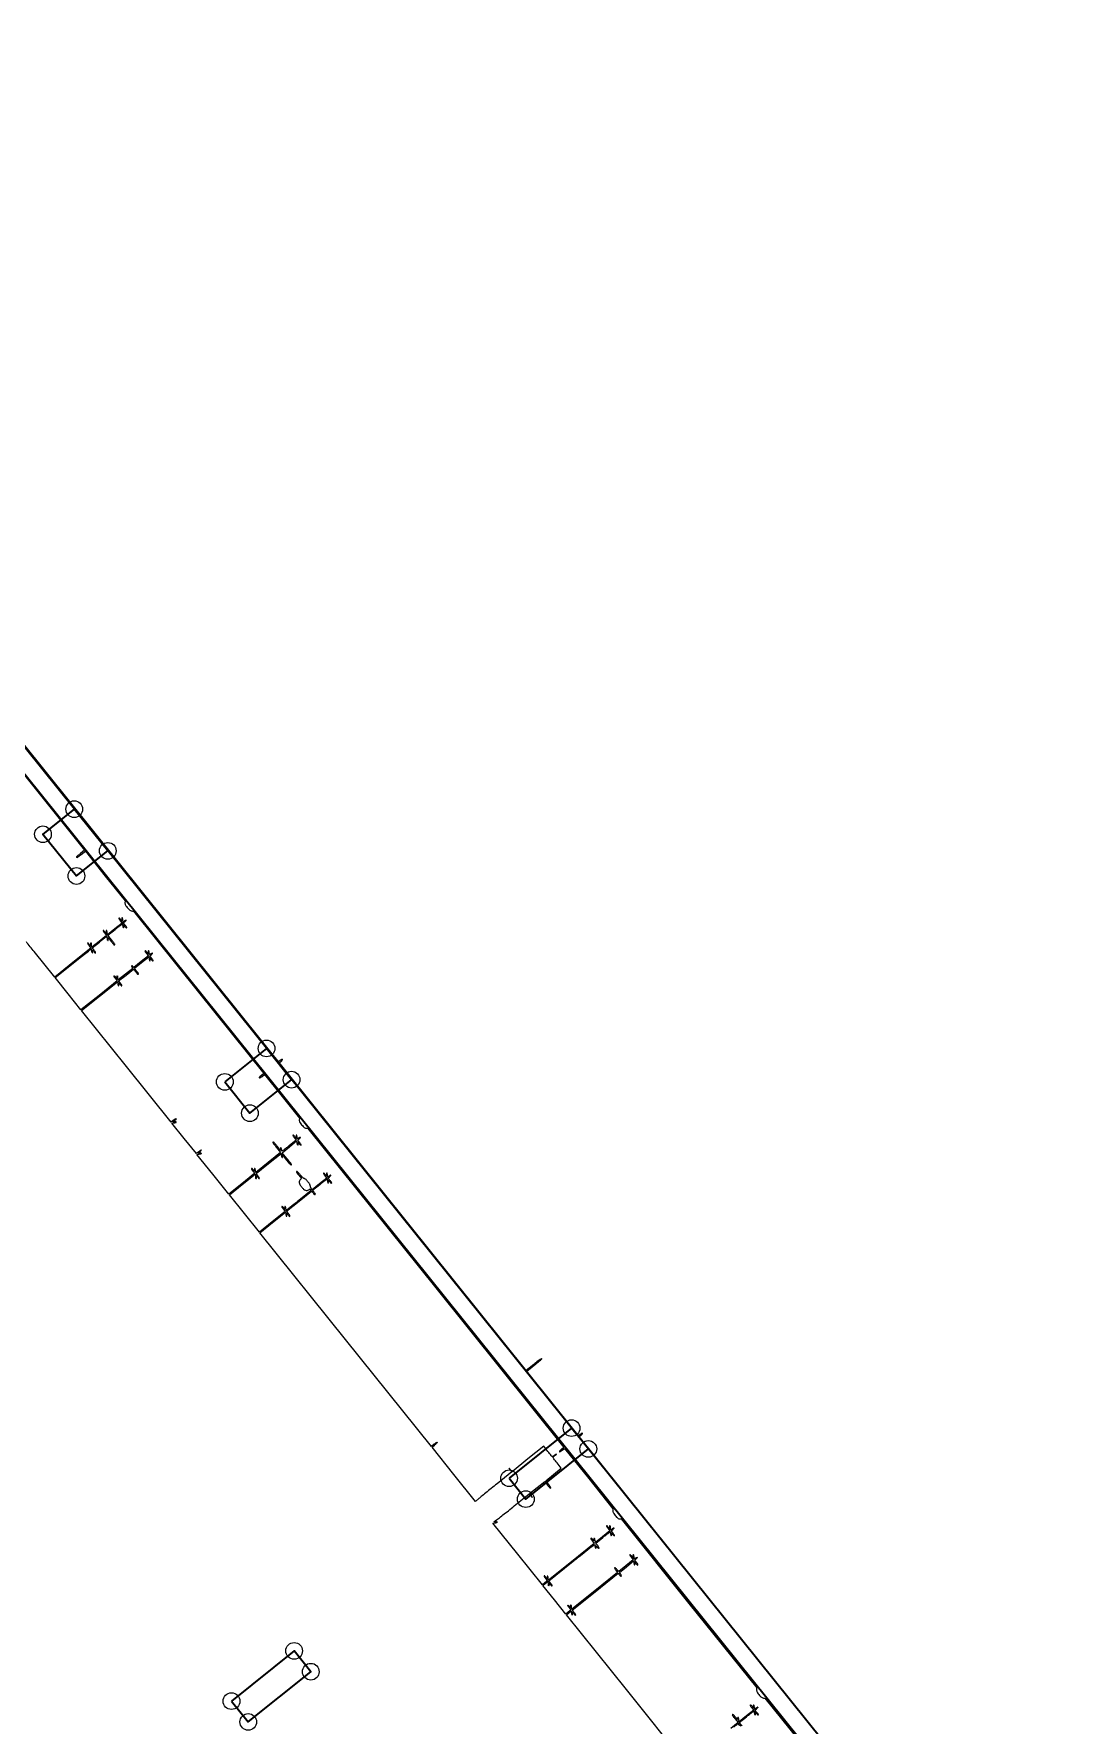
# Model space of a CAD drawing. Header units: metres. Extents: x 7511766 to 7511973, y 4692310 to 4692411.
# Drawn here: x 7511957.74 to 7511973.25, y 4692360.63 to 4692385.94 of the extents above; entities that cross this region are included whole.
import ezdxf

# ---------------------------------------------------------------- set-up
doc = ezdxf.new("R2010")
doc.units = ezdxf.units.M
doc.layers.get('0').update_dxf_attribs({"lineweight": 0})
for name, color, linetype, lineweight in [('A - objekti 1 gjendja faktike_Pen_No__1', 7, 'Continuous', 0), ('ll-cde-shtyllat', 7, 'Continuous', 0), ('shytllat', 5, 'Continuous', 0)]:
    doc.layers.add(name, color=color, linetype=linetype, lineweight=lineweight)
doc.layers.add('A - objekti 1 gjendja faktike_Pen_No__8', color=7, linetype='Continuous', lineweight=0, true_color=0xa80f02)

# ---------------------------------------------------------------- blocks, each defined once
blk = doc.blocks.new('A$C51214811')
for points in [[(443.31, 173.75, -0.000001), (443.33, 190.23, -0.415883)], [(500.58, 291.8, -0.000003), (500.6, 303.34, -0.41574)], [(491.26, 402.27, -0.002954), (491.27, 403.02, -0.000352), (491.28, 403.69, -0.408278), (491.3, 403.71, -0.123338), (491.33, 403.7, -0.004527), (491.43, 403.64, -0.008014), (491.55, 403.58, -0.005516), (491.68, 403.49, 0.025038)], [(492, 403.6), (491.72, 403.75), (492.22, 403.79, 0.017263)], [(492.4, 404.04, 0.006363), (492.02, 404.04), (491.26, 404.04), (491.26, 406.37, -0.001356), (491.26, 407.26, -0.002261), (491.27, 408.01, -0.000206), (491.28, 408.68, -0.409741), (491.29, 408.7, -0.118776), (491.31, 408.69, -0.002401), (491.42, 408.64, -0.005535), (491.55, 408.57, -0.003675), (491.69, 408.49, 0.011167), (491.84, 408.41, 0.013731), (491.98, 408.34, 0.012176), (492.1, 408.29, 0.090598), (492.17, 408.28, 0.192997), (492.25, 408.31, 0.340288), (492.26, 408.38, 0.109392), (492.17, 408.48, 0.035201), (492, 408.59), (491.72, 408.74), (492.22, 408.78, 0.017263), (492.43, 408.81, 0.029087), (492.59, 408.84, 0.030909), (492.72, 408.88, 0.218326), (492.76, 408.93, 0.394038), (492.73, 408.98, 0.06108), (492.62, 409.01, 0.029434), (492.4, 409.03, 0.006363), (492.02, 409.04), (491.26, 409.04), (491.26, 409.54, 0.015416), (491.25, 409.74, 0.025878), (491.23, 409.9, 0.024068), (491.21, 410.03, 0.339565), (491.17, 410.05, 0.332386), (491.14, 410.03, 0.026913), (491.11, 409.91, 0.027826), (491.09, 409.76, 0.017078), (491.09, 409.59), (491.09, 409.12), (490.64, 409.37, 0.005091), (490.3, 409.56, 0.060859), (490.16, 409.61, 0.280946), (490.1, 409.59, 0.183407), (490.07, 409.52, 0.174943), (490.09, 409.46, 0.032609), (490.17, 409.39, 0.031428), (490.27, 409.3, 0.024173), (490.39, 409.22), (490.71, 409.04), (490.14, 409.04, 0.008975), (489.84, 409.03, 0.045684), (489.68, 409.01, 0.104993), (489.6, 408.97, 0.2369), (489.56, 408.91, 0.273642), (489.6, 408.85, 0.084509), (489.71, 408.81, 0.035355), (489.92, 408.79, 0.005946), (490.33, 408.78), (491.09, 408.78), (491.09, 406.45), (491.09, 404.12), (490.63, 404.38, 0.004635), (490.29, 404.57, 0.061099), (490.16, 404.62, 0.294151), (490.1, 404.6, 0.172564), (490.07, 404.52, 0.146769), (490.09, 404.47, 0.046681), (490.14, 404.41, 0.041993), (490.21, 404.35, 0.036012), (490.3, 404.29, -0.127253), (490.37, 404.23, -0.51967), (490.35, 404.18, -0.043512), (490.17, 404.16, -0.002266), (489.6, 404.13, 0.004688), (489.09, 404.1, 0.033271), (488.84, 404.07, 0.081915), (488.71, 404.02, 0.217741), (488.65, 403.94, 0.319133), (488.69, 403.86, 0.100718), (488.82, 403.81, 0.028072), (489.11, 403.79, 0.002508), (489.85, 403.79), (491.09, 403.79), (491.09, 401.46)], [(491.09, 387.21), (467.19, 387.21), (443.29, 387.21), (443.29, 387.97), (443.29, 388.73), (443.71, 388.48, 0.014535), (443.9, 388.38, 0.040711), (444.04, 388.32, 0.065182), (444.14, 388.3, 0.273726), (444.19, 388.33, 0.192027), (444.2, 388.39, 0.139941), (444.16, 388.46, 0.05145), (444.06, 388.55, 0.007089), (443.82, 388.71, -0.140256), (443.78, 388.75, -0.462508), (443.8, 388.79, -0.061481), (443.91, 388.81, -0.005245), (444.2, 388.81, 0.010172), (444.47, 388.82, 0.04862), (444.62, 388.84, 0.108379), (444.7, 388.88, 0.22744), (444.73, 388.94, 0.266366), (444.69, 389.01, 0.088943), (444.59, 389.05, 0.037256), (444.39, 389.07, 0.00643), (444.01, 389.07), (443.29, 389.07), (443.29, 396.43), (443.29, 403.79), (443.8, 403.79, 0.008037), (444.09, 403.8, 0.066037), (444.22, 403.82, 0.199387), (444.28, 403.86, 0.170556), (444.29, 403.94, 0.156356), (444.25, 404.01, 0.10964), (444.17, 404.06, 0.055818), (444.02, 404.09, 0.012571), (443.77, 404.11), (443.29, 404.14), (443.29, 406.43), (443.29, 408.71), (443.66, 408.49, 0.009739), (443.81, 408.41, 0.012571), (443.95, 408.34, 0.010376), (444.07, 408.29, 0.10017), (444.13, 408.27, 0.236673), (444.2, 408.31, 0.292619), (444.2, 408.38, 0.096763), (444.11, 408.49, 0.034999), (443.94, 408.61), (443.67, 408.78), (444.2, 408.78, 0.009996), (444.47, 408.79, 0.048921), (444.62, 408.81, 0.110787), (444.7, 408.85, 0.227124), (444.73, 408.91, 0.265613), (444.69, 408.97, 0.089397), (444.59, 409.01, 0.037456), (444.39, 409.03, 0.006482), (444.01, 409.04), (443.3, 409.04), (443.27, 409.5, 0.017422), (443.24, 409.87, 0.320669), (443.16, 409.96, 0.434087), (443.09, 409.9, 0.019431), (443.05, 409.55), (443.03, 409.13), (442.62, 409.38, 0.009762), (442.46, 409.47, 0.012735), (442.3, 409.55, 0.010367), (442.17, 409.62, 0.105425), (442.12, 409.63, 0.237122), (442.04, 409.59, 0.305732), (442.04, 409.52, 0.091983), (442.14, 409.4, 0.030709), (442.34, 409.27), (442.65, 409.08), (442.08, 409.05, 0.010182), (441.81, 409.04, 0.036329), (441.65, 409.01, 0.069509), (441.55, 408.97, 0.360342), (441.53, 408.93, 0.251947), (441.58, 408.88, 0.025187), (441.75, 408.84, 0.023026), (441.98, 408.82, 0.009412), (442.3, 408.8), (443.03, 408.78), (443.03, 406.46), (443.03, 404.14), (442.34, 404.11, 0.007195), (441.98, 404.09, 0.037452), (441.78, 404.07, 0.08315), (441.67, 404.02, 0.262078), (441.64, 403.96, 0.262078), (441.67, 403.9, 0.08315), (441.78, 403.85, 0.037452), (441.98, 403.83, 0.007195), (442.34, 403.81), (443.03, 403.78), (443.03, 396.47), (443.03, 389.15), (442.58, 389.41, 0.016326), (442.32, 389.55, 0.072532), (442.15, 389.6, 0.200016), (442.06, 389.58, 0.239434), (442.02, 389.5, 0.231095), (442.03, 389.47, 0.012976), (442.11, 389.41, 0.017792), (442.21, 389.35, 0.011913), (442.33, 389.28), (442.64, 389.11), (442.12, 389.07, 0.01284), (441.62, 389.02, 0.5721), (441.59, 388.94, 0.218638), (441.73, 388.86, 0.009317), (442.29, 388.83), (443.03, 388.81), (443.03, 388.01), (443.03, 387.21), (438.47, 387.21), (433.9, 387.21), (433.9, 387.98), (433.9, 388.75), (434.35, 388.49, 0.013839), (434.63, 388.34, 0.076968), (434.79, 388.29, 0.231469), (434.88, 388.32, 0.205869), (434.91, 388.41, 0.216432), (434.9, 388.44, 0.019681), (434.82, 388.5, 0.022693), (434.72, 388.57, 0.015755), (434.6, 388.64), (434.28, 388.81), (434.85, 388.81, 0.009031), (435.14, 388.82, 0.045588), (435.3, 388.84, 0.104163), (435.39, 388.88, 0.236978), (435.42, 388.94, 0.273642), (435.38, 389.01, 0.084509), (435.27, 389.05, 0.035355), (435.06, 389.07, 0.005946), (434.66, 389.07), (433.9, 389.07), (433.9, 396.4, -0.000812), (433.9, 399.2, -0.001363), (433.92, 401.56, -0.000083), (433.93, 403.67, -0.548068), (433.96, 403.69, -0.005811), (434, 403.67, -0.000383), (434.12, 403.61, -0.000554), (434.27, 403.54, -0.000414), (434.42, 403.46, 0.018282), (434.58, 403.38, 0.027125), (434.73, 403.33, 0.025584), (434.84, 403.3, 0.248378), (434.89, 403.32, 0.275435), (434.9, 403.37, 0.127251), (434.87, 403.43, 0.04344), (434.76, 403.52, 0.006451), (434.52, 403.68, -0.140256), (434.48, 403.73, -0.462508), (434.49, 403.76, -0.061481), (434.6, 403.78, -0.005245), (434.89, 403.79, 0.011102), (435.14, 403.79, 0.042405), (435.3, 403.82, 0.081939), (435.39, 403.85, 0.260791), (435.42, 403.91, 0.333719), (435.36, 403.99, 0.024969), (435.06, 404.06, 0.027175), (434.67, 404.11, 0.017891), (434.21, 404.13), (433.9, 404.13), (433.9, 406.41, -0.001381), (433.9, 407.29, -0.002303), (433.91, 408.03, -0.000214), (433.92, 408.68, -0.409654), (433.93, 408.7, -0.118776), (433.95, 408.69, -0.002401), (434.06, 408.64, -0.005535), (434.19, 408.57, -0.003675), (434.33, 408.49, 0.011167), (434.48, 408.41, 0.013731), (434.62, 408.34, 0.012176), (434.75, 408.29, 0.090598), (434.81, 408.28, 0.187126), (434.89, 408.31, 0.337351), (434.9, 408.37, 0.111111), (434.82, 408.47, 0.034141), (434.65, 408.59), (434.39, 408.74), (434.88, 408.78, 0.018101), (435.07, 408.81, 0.029409), (435.24, 408.84, 0.030984), (435.36, 408.89, 0.21638), (435.4, 408.93, 0.394038), (435.38, 408.98, 0.06108), (435.26, 409.01, 0.029434), (435.04, 409.03, 0.006363), (434.67, 409.04), (433.9, 409.04), (433.9, 409.54, 0.015416), (433.89, 409.74, 0.025878), (433.87, 409.9, 0.024068), (433.85, 410.03, 0.339565), (433.81, 410.05, 0.332386), (433.78, 410.03, 0.026913), (433.75, 409.91, 0.027826), (433.73, 409.76, 0.017078), (433.73, 409.59), (433.73, 409.12), (433.28, 409.37, 0.005105), (432.94, 409.56, 0.05887), (432.81, 409.61, 0.273209), (432.74, 409.59, 0.194915), (432.71, 409.52, 0.175744), (432.73, 409.47, 0.030637), (432.81, 409.39, 0.030019), (432.91, 409.31, 0.022931), (433.03, 409.23), (433.35, 409.04), (432.77, 409.04, 0.009126), (432.49, 409.03, 0.039013), (432.33, 409.01, 0.08811), (432.24, 408.98, 0.348167), (432.23, 408.93, 0.245891), (432.28, 408.88, 0.029679), (432.43, 408.84, 0.024548), (432.67, 408.82, 0.009086), (432.99, 408.8), (433.73, 408.78), (433.73, 406.45), (433.73, 404.13), (433.28, 404.38, 0.005083), (432.94, 404.57, 0.062141), (432.8, 404.62, 0.286732), (432.74, 404.6, 0.176568), (432.71, 404.52, 0.151225), (432.73, 404.47, 0.047653), (432.78, 404.41, 0.042635), (432.86, 404.35, 0.036063), (432.95, 404.29, -0.015243), (433.09, 404.22, -0.548452), (433.09, 404.19, -0.126219), (433.03, 404.16, -0.002571), (432.71, 404.13, 0.014593), (432.48, 404.1, 0.054707), (432.34, 404.06, 0.09873), (432.26, 404.01, 0.155366), (432.22, 403.94, 0.235828), (432.24, 403.86, 0.159919), (432.32, 403.82, 0.044854), (432.51, 403.79, 0.004573), (432.96, 403.79), (433.73, 403.79), (433.73, 396.47), (433.73, 389.14), (433.27, 389.41, 0.013632), (433.06, 389.52, 0.036849), (432.91, 389.58, 0.055394), (432.81, 389.6, 0.285851), (432.75, 389.57, 0.078544), (432.72, 389.5, 0.25054), (432.74, 389.46, 0.068732), (432.8, 389.4, 0.002883), (433.05, 389.25), (433.35, 389.07), (432.78, 389.07, 0.008923), (432.48, 389.07, 0.04577), (432.32, 389.04, 0.10575), (432.24, 389.01, 0.236826), (432.21, 388.94, 0.273642), (432.24, 388.88, 0.084509), (432.35, 388.84, 0.035355), (432.56, 388.82, 0.005946), (432.97, 388.82), (433.73, 388.82), (433.73, 388.01), (433.73, 387.21), (423.83, 387.21), (413.94, 387.21), (414.19, 387.64, 0.007683), (414.28, 387.81, 0.01046), (414.37, 387.96, 0.007596), (414.43, 388.09, 0.107865), (414.44, 388.14, 0.301931), (414.39, 388.21, 0.235845), (414.3, 388.21, 0.083979), (414.17, 388.09, 0.038909), (414.03, 387.91), (413.84, 387.59), (413.88, 388.44, 0.010716), (413.9, 388.99, 0.000854), (413.92, 390.44, 0.001156), (413.93, 392.18, 0.000886), (413.93, 394.08), (413.93, 398.88), (414.55, 398.91), (415.16, 398.94), (414.55, 398.95), (413.93, 398.97), (413.93, 401.38), (413.93, 403.79), (415.04, 403.79, 0.002862), (415.7, 403.79, 0.031281), (415.96, 403.81, 0.114241), (416.08, 403.86, 0.300793), (416.12, 403.94, 0.234018), (416.05, 404.02, 0.077094), (415.91, 404.07, 0.029436), (415.63, 404.09, 0.00359), (415.01, 404.11), (413.93, 404.13), (413.93, 406.63), (413.93, 409.12), (412.24, 409.12, -0.002769), (410.93, 409.13, -0.102349), (410.64, 409.19, -0.251517), (410.5, 409.37, -0.025006), (410.44, 409.92), (410.41, 410.35), (410.39, 409.87, -0.035402), (410.34, 409.37, -0.256457), (410.2, 409.19, -0.095464), (409.88, 409.13, -0.003143), (408.59, 409.12), (406.91, 409.12), (406.91, 404.05), (406.91, 398.98), (406.3, 398.95), (405.68, 398.92), (406.3, 398.9), (406.91, 398.88), (406.91, 394.2, 0.001081), (406.91, 392.32, 0.001292), (406.93, 390.56, 0.001111), (406.94, 389.07, 0.008497), (406.97, 388.36), (407.02, 387.21), (398.34, 387.21), (389.66, 387.21), (389.63, 388.07, 0.007237), (389.62, 388.46, 0.02177), (389.59, 388.73, 0.025935), (389.55, 388.91, 0.256094), (389.5, 388.96, 0.415169), (389.45, 388.94, 0.048701), (389.42, 388.8, 0.025279), (389.4, 388.55, 0.005304), (389.4, 388.1), (389.4, 387.21), (355.18, 387.21), (320.96, 387.21), (320.96, 391.31), (320.96, 395.42), (321.41, 395.16, 0.005091), (321.74, 394.98, 0.060859), (321.88, 394.92, 0.280946), (321.94, 394.94, 0.183407), (321.97, 395.02, 0.174943), (321.95, 395.07, 0.032609), (321.88, 395.15, 0.031428), (321.78, 395.23, 0.024173), (321.65, 395.31), (321.34, 395.5), (321.91, 395.5, 0.008975), (322.2, 395.5, 0.045684), (322.36, 395.53, 0.104993), (322.45, 395.56, 0.2369), (322.48, 395.63, 0.273642), (322.44, 395.69, 0.084509), (322.33, 395.73, 0.035355), (322.12, 395.75, 0.005946), (321.72, 395.75), (320.96, 395.75), (320.96, 399.77), (320.96, 403.79), (321.55, 403.79, 0.006583), (321.9, 403.8, 0.063075), (322.05, 403.82, 0.183695), (322.11, 403.87, 0.142406), (322.14, 403.96, 0.142406), (322.11, 404.05, 0.183695), (322.05, 404.1, 0.063075), (321.9, 404.12, 0.006583), (321.55, 404.13), (320.96, 404.13), (320.96, 406.41, -0.002603), (320.96, 407.29, -0.004348), (320.98, 408.03, -0.000761), (320.99, 408.67, -0.417363), (321.02, 408.7, -0.10382), (321.06, 408.68, -0.007062), (321.16, 408.63, -0.009869), (321.29, 408.56, -0.007234), (321.42, 408.48, 0.028609), (321.78, 408.29, 0.215036), (321.96, 408.29, 0.550574), (321.98, 408.39, 0.037328), (321.7, 408.6), (321.42, 408.78), (321.95, 408.78, 0.010038), (322.22, 408.79, 0.04885), (322.37, 408.81, 0.11021), (322.45, 408.85, 0.227201), (322.48, 408.91, 0.273642), (322.44, 408.97, 0.084509), (322.33, 409.01, 0.035355), (322.12, 409.03, 0.005946), (321.72, 409.04), (320.96, 409.04), (320.96, 409.54, 0.015416), (320.95, 409.74, 0.025878), (320.93, 409.9, 0.024068), (320.91, 410.03, 0.339565), (320.87, 410.05, 0.33177), (320.84, 410.03, 0.027191), (320.81, 409.92, 0.027994), (320.79, 409.77, 0.017186), (320.79, 409.59), (320.79, 409.13), (320.36, 409.38, 0.009346), (320.05, 409.55, 0.063105), (319.89, 409.61, 0.227008), (319.81, 409.6, 0.236522), (319.77, 409.52, 0.175744), (319.79, 409.47, 0.030637), (319.87, 409.39, 0.030019), (319.97, 409.31, 0.022931), (320.09, 409.23), (320.41, 409.04), (319.83, 409.04, 0.009126), (319.55, 409.03, 0.039013), (319.39, 409.01, 0.08811), (319.3, 408.98, 0.348167), (319.29, 408.93, 0.245891), (319.34, 408.88, 0.029679), (319.49, 408.84, 0.024548), (319.73, 408.82, 0.009086), (320.05, 408.8), (320.79, 408.78), (320.79, 406.45), (320.79, 404.13), (320.48, 404.13, -0.050392), (320.33, 404.14, -0.020173), (320.13, 404.19, -0.01972), (319.92, 404.26, -0.02352), (319.72, 404.35, 0.024358), (319.44, 404.47, 0.052583), (319.21, 404.53, 0.037902), (318.93, 404.55, 0.007743), (318.44, 404.54, 0.008281), (318.01, 404.52, 0.028282), (317.72, 404.48, 0.043282), (317.52, 404.43, 0.060365), (317.36, 404.34, -0.068987), (317.17, 404.25, -0.042284), (316.94, 404.2, -0.023596), (316.59, 404.16, -0.004872), (315.97, 404.13, 0.003439), (315.31, 404.1, 0.027643), (315.02, 404.07, 0.070052), (314.86, 404.02, 0.239581), (314.8, 403.94, 0.292103), (314.83, 403.86, 0.120467), (314.94, 403.81, 0.032856), (315.19, 403.79, 0.003044), (315.82, 403.79), (316.87, 403.79), (316.92, 403.45, 0.098084), (317.07, 403, 0.131995), (317.37, 402.71, 0.095835), (317.86, 402.54, 0.034829), (318.59, 402.49, 0.036921), (319.33, 402.54, 0.096429), (319.83, 402.72, 0.139031), (320.12, 403.03, 0.119105), (320.23, 403.46, -0.016579), (320.24, 403.66, -0.15567), (320.28, 403.74, -0.19293), (320.35, 403.78, -0.027895), (320.51, 403.79), (320.79, 403.79), (320.79, 399.81, -0.000793), (320.78, 398.29, -0.001323), (320.78, 397.01, -0.000071), (320.77, 395.85, -0.411653), (320.75, 395.84, -0.118776), (320.73, 395.84, -0.002401), (320.62, 395.9, -0.005535), (320.5, 395.97, -0.003675), (320.35, 396.05, 0.011167), (320.2, 396.13, 0.013731), (320.06, 396.2, 0.012176), (319.94, 396.25, 0.090598), (319.88, 396.26, 0.192997), (319.8, 396.23, 0.340288), (319.79, 396.16, 0.109392), (319.87, 396.06, 0.035201), (320.05, 395.95), (320.32, 395.8), (319.82, 395.75, 0.017263), (319.62, 395.73, 0.029087), (319.45, 395.69, 0.030909), (319.33, 395.65, 0.218326), (319.29, 395.61, 0.394038), (319.31, 395.56, 0.06108), (319.43, 395.52, 0.029434), (319.64, 395.5, 0.006363), (320.02, 395.5), (320.79, 395.5), (320.79, 391.35), (320.79, 387.21), (314.82, 387.21), (308.86, 387.21), (308.86, 391.31), (308.86, 395.41), (309.29, 395.16, 0.009298), (309.6, 394.98, 0.065443), (309.76, 394.92, 0.236264), (309.84, 394.94, 0.222811), (309.87, 395.02, 0.180386), (309.85, 395.07, 0.035725), (309.78, 395.15, 0.033672), (309.68, 395.22, 0.025766), (309.56, 395.29), (309.24, 395.46), (309.82, 395.48, 0.010182), (310.08, 395.5, 0.036329), (310.25, 395.53, 0.069509), (310.34, 395.56, 0.360342), (310.36, 395.61, 0.251947), (310.31, 395.66, 0.025187), (310.15, 395.69, 0.023026), (309.91, 395.72, 0.009412), (309.59, 395.74), (308.86, 395.76), (308.86, 399.74), (308.86, 403.72), (309.25, 403.5, 0.011597), (309.41, 403.42, 0.014102), (309.56, 403.35, 0.012683), (309.69, 403.3, 0.089272), (309.76, 403.28, 0.181597), (309.85, 403.32, 0.363837), (309.86, 403.39, 0.105918), (309.76, 403.49, 0.029861), (309.56, 403.62), (309.24, 403.78), (311, 403.79, 0.001652), (312.07, 403.79, 0.01967), (312.49, 403.81, 0.0624), (312.69, 403.86, 0.373519), (312.73, 403.94, 0.290651), (312.65, 404.02, 0.044605), (312.41, 404.06, 0.017397), (311.95, 404.08, 0.001582), (310.78, 404.07), (308.86, 404.05), (308.86, 406.38), (308.86, 408.71), (309.25, 408.49, 0.011597), (309.41, 408.41, 0.014102), (309.56, 408.34, 0.012683), (309.69, 408.29, 0.089272), (309.76, 408.27, 0.171861), (309.85, 408.31, 0.352784), (309.86, 408.37, 0.117079), (309.77, 408.48, 0.034501), (309.6, 408.59), (309.32, 408.74), (309.82, 408.78, 0.017263), (310.03, 408.81, 0.029087), (310.2, 408.84, 0.030909), (310.32, 408.88, 0.218326), (310.36, 408.93, 0.393241), (310.34, 408.98, 0.061567), (310.22, 409.01, 0.029596), (310.01, 409.03, 0.006405), (309.63, 409.04), (308.87, 409.04), (308.84, 409.52, 0.017296), (308.81, 409.9, 0.277549), (308.73, 410, 0.479493), (308.66, 409.95, 0.021217), (308.62, 409.61, -0.013731), (308.61, 409.45, -0.022462), (308.59, 409.32, -0.01844), (308.56, 409.23, -0.346182), (308.54, 409.21, -0.104965), (308.5, 409.22, -0.006308), (308.4, 409.27, -0.00923), (308.27, 409.34, -0.006674), (308.14, 409.42, 0.009059), (307.89, 409.57, 0.07668), (307.76, 409.62, 0.284194), (307.7, 409.59, 0.169831), (307.67, 409.52, 0.174943), (307.69, 409.46, 0.032609), (307.77, 409.39, 0.031428), (307.87, 409.3, 0.024173), (307.99, 409.22), (308.31, 409.04), (307.74, 409.04, 0.008975), (307.44, 409.03, 0.045684), (307.28, 409.01, 0.104993), (307.2, 408.97, 0.2369), (307.17, 408.91, 0.266366), (307.2, 408.85, 0.088943), (307.31, 408.81, 0.037256), (307.51, 408.79, 0.00643), (307.89, 408.78), (308.6, 408.78), (308.6, 406.5, -0.002603), (308.6, 405.62, -0.004348), (308.59, 404.89, -0.000761), (308.57, 404.24, -0.417363), (308.54, 404.22, -0.10382), (308.5, 404.23, -0.007062), (308.4, 404.28, -0.009869), (308.27, 404.35, -0.007234), (308.14, 404.43, 0.009059), (307.89, 404.58, 0.07668), (307.76, 404.62, 0.284194), (307.7, 404.6, 0.169831), (307.67, 404.53, 0.167795), (307.69, 404.47, 0.036127), (307.76, 404.4, 0.033929), (307.85, 404.32, 0.026759), (307.96, 404.25), (308.25, 404.09), (306.84, 404.09, 0.002396), (306.01, 404.08, 0.023278), (305.66, 404.06, 0.063004), (305.48, 404.02, 0.261821), (305.41, 403.94, 0.361174), (305.45, 403.86, 0.070971), (305.63, 403.81, 0.021469), (306.01, 403.79, 0.001821), (306.99, 403.79), (308.6, 403.79), (308.6, 399.81), (308.6, 395.83), (308.24, 396.05, 0.010753), (308.09, 396.13, 0.013531), (307.95, 396.2, 0.011674), (307.83, 396.25, 0.096868), (307.77, 396.26, 0.218616), (307.7, 396.23, 0.30655), (307.69, 396.15, 0.101596), (307.78, 396.04, 0.034596), (307.95, 395.92), (308.22, 395.75), (307.7, 395.75, 0.009996), (307.43, 395.75, 0.048921), (307.28, 395.73, 0.110787), (307.2, 395.69, 0.227124), (307.17, 395.63, 0.266366), (307.2, 395.56, 0.088943), (307.31, 395.52, 0.037256), (307.51, 395.5, 0.00643), (307.89, 395.5), (308.6, 395.5), (308.6, 391.35), (308.6, 387.21), (302.26, 387.21), (295.91, 387.21), (296.17, 387.66, 0.005105), (296.35, 387.99, 0.05887), (296.41, 388.13, 0.273209), (296.39, 388.2, 0.194915), (296.32, 388.22, 0.175744), (296.26, 388.2, 0.030637), (296.19, 388.13, 0.030019), (296.1, 388.03, 0.022931), (296.02, 387.91), (295.84, 387.59), (295.83, 388.16, 0.013372), (295.83, 388.38, 0.023366), (295.81, 388.57, 0.020491), (295.78, 388.71, 0.346819), (295.75, 388.73, 0.365646), (295.71, 388.7, 0.014491), (295.68, 388.52, 0.018502), (295.67, 388.28, 0.009164), (295.66, 387.97), (295.66, 387.21), (290.79, 387.21), (285.92, 387.21), (286.18, 387.66, 0.004639), (286.37, 388, 0.060119), (286.42, 388.14, 0.289671), (286.4, 388.2, 0.17782), (286.33, 388.22, 0.174943), (286.28, 388.2, 0.032609), (286.2, 388.13, 0.031428), (286.11, 388.03, 0.024173), (286.04, 387.91), (285.85, 387.59), (285.85, 388.16, 0.008975), (285.84, 388.45, 0.045684), (285.82, 388.62, 0.104993), (285.78, 388.7, 0.2369), (285.72, 388.73, 0.273642), (285.66, 388.69, 0.084509), (285.62, 388.58, 0.035355), (285.6, 388.37, 0.005946), (285.59, 387.97), (285.59, 387.21), (267.74, 387.21), (249.89, 387.21), (249.89, 392.97), (249.89, 398.72), (250.26, 398.51, 0.025424), (250.66, 398.3, 0.219288), (250.85, 398.3, 0.556031), (250.87, 398.41, 0.032287), (250.54, 398.64), (250.27, 398.8), (250.8, 398.8, 0.009996), (251.07, 398.8, 0.048921), (251.22, 398.83, 0.110787), (251.3, 398.86, 0.227124), (251.33, 398.93, 0.266366), (251.29, 398.99, 0.088943), (251.19, 399.03, 0.037256), (250.99, 399.05, 0.00643), (250.61, 399.05), (249.89, 399.05), (249.89, 401.42), (249.89, 403.79), (250.79, 403.79, 0.003739), (251.32, 403.79, 0.038603), (251.53, 403.81, 0.141275), (251.63, 403.86, 0.263156), (251.65, 403.94, 0.211012), (251.6, 404.02, 0.090154), (251.48, 404.07, 0.035666), (251.24, 404.09, 0.004927), (250.76, 404.11), (249.89, 404.14), (249.89, 406.42), (249.89, 408.71), (250.27, 408.49, 0.023984), (250.67, 408.28, 0.220063), (250.86, 408.28, 0.559736), (250.87, 408.39, 0.030161), (250.54, 408.62), (250.27, 408.78), (250.8, 408.78, 0.009996), (251.07, 408.79, 0.048921), (251.22, 408.81, 0.110787), (251.3, 408.85, 0.227124), (251.33, 408.91, 0.265613), (251.29, 408.97, 0.089397), (251.19, 409.01, 0.037456), (250.99, 409.03, 0.006482), (250.62, 409.04), (249.9, 409.04), (249.88, 409.52, 0.017296), (249.84, 409.9, 0.277549), (249.77, 410, 0.479493), (249.69, 409.95, 0.021217), (249.66, 409.61, -0.01195), (249.64, 409.45, -0.019464), (249.62, 409.32, -0.014174), (249.6, 409.22, -0.34375), (249.58, 409.21, -0.1144), (249.54, 409.21, -0.004844), (249.43, 409.27, -0.008112), (249.3, 409.34, -0.005662), (249.16, 409.42, 0.019245), (249.01, 409.5, 0.026757), (248.87, 409.56, 0.02563), (248.76, 409.59, 0.20198), (248.71, 409.58, 0.236311), (248.66, 409.52, 0.203233), (248.69, 409.44, 0.07532), (248.81, 409.34, 0.017788), (249.03, 409.21), (249.34, 409.04), (248.77, 409.04, 0.009031), (248.48, 409.03, 0.045588), (248.32, 409.01, 0.104163), (248.23, 408.97, 0.236978), (248.2, 408.91, 0.266366), (248.24, 408.85, 0.088943), (248.34, 408.81, 0.037256), (248.54, 408.79, 0.00643), (248.92, 408.78), (249.64, 408.78), (249.64, 406.46), (249.64, 404.14), (249.32, 404.11, 0.025715), (249.18, 404.09, 0.066184), (249.08, 404.06, 0.106232), (249.02, 404.02, 0.176213), (249, 403.96, 0.176213), (249.02, 403.9, 0.106232), (249.08, 403.86, 0.066184), (249.18, 403.83, 0.025715), (249.32, 403.81), (249.64, 403.78), (249.64, 401.46), (249.64, 399.14), (249.21, 399.4, 0.01381), (249, 399.52, 0.043872), (248.86, 399.58, 0.073891), (248.76, 399.6, 0.205667), (248.69, 399.58, 0.225295), (248.67, 399.52, 0.149746), (248.7, 399.46, 0.067791), (248.78, 399.39, 0.017688), (248.93, 399.29), (249.26, 399.1), (248.73, 399.07, 0.011248), (248.47, 399.05, 0.045136), (248.32, 399.02, 0.089857), (248.23, 398.98, 0.239244), (248.2, 398.92, 0.277003), (248.24, 398.86, 0.080338), (248.35, 398.82, 0.035677), (248.55, 398.8, 0.006644), (248.92, 398.8), (249.64, 398.8), (249.64, 393), (249.64, 387.21), (244.48, 387.21), (239.32, 387.21), (239.32, 392.97, -0.001032), (239.32, 395.18, -0.001736), (239.34, 397.03, -0.000135), (239.35, 398.68, -0.547229), (239.38, 398.7, -0.005811), (239.42, 398.68, -0.000383), (239.54, 398.62, -0.000554), (239.69, 398.54, -0.000414), (239.84, 398.46, 0.018282), (240, 398.39, 0.027125), (240.15, 398.34, 0.025584), (240.26, 398.31, 0.248378), (240.31, 398.33, 0.275435), (240.32, 398.38, 0.127251), (240.29, 398.44, 0.04344), (240.18, 398.53, 0.006451), (239.94, 398.69, -0.140256), (239.9, 398.74, -0.462508), (239.91, 398.77, -0.061481), (240.02, 398.79, -0.005245), (240.31, 398.79, 0.010172), (240.58, 398.8, 0.04862), (240.73, 398.82, 0.108379), (240.81, 398.86, 0.22744), (240.84, 398.93, 0.273642), (240.8, 398.99, 0.084509), (240.69, 399.03, 0.035355), (240.48, 399.05, 0.005946), (240.08, 399.05), (239.32, 399.05), (239.32, 401.38, -0.001356), (239.32, 402.27, -0.002261), (239.33, 403.02, -0.000206), (239.34, 403.69, -0.409741), (239.35, 403.71, -0.118776), (239.37, 403.7, -0.002401), (239.48, 403.64, -0.005535), (239.61, 403.58, -0.003675), (239.75, 403.5, 0.011167), (239.9, 403.42, 0.013731), (240.04, 403.35, 0.012176), (240.17, 403.3, 0.090598), (240.23, 403.28, 0.188548), (240.31, 403.31, 0.340202), (240.32, 403.38, 0.103425), (240.23, 403.49, 0.028074), (240.06, 403.61), (239.78, 403.79), (241.04, 403.79, 0.002459), (241.79, 403.79, 0.027615), (242.09, 403.81, 0.098859), (242.22, 403.86, 0.32252), (242.26, 403.94, 0.265139), (242.19, 404.02, 0.060607), (242, 404.06, 0.022525), (241.64, 404.08, 0.002292), (240.78, 404.09), (239.32, 404.09), (239.32, 406.39, -0.002579), (239.32, 407.28, -0.004308), (239.34, 408.02, -0.000747), (239.36, 408.67, -0.417448), (239.38, 408.7, -0.10382), (239.42, 408.68, -0.007062), (239.53, 408.63, -0.009869), (239.65, 408.56, -0.007234), (239.78, 408.48, 0.012708), (239.92, 408.4, 0.015414), (240.05, 408.34, 0.01405), (240.17, 408.29, 0.095102), (240.23, 408.28, 0.186658), (240.31, 408.31, 0.336105), (240.32, 408.37, 0.111359), (240.24, 408.47, 0.034083), (240.07, 408.59), (239.81, 408.74), (240.3, 408.78, 0.018101), (240.49, 408.81, 0.029409), (240.66, 408.84, 0.030984), (240.78, 408.89, 0.21638), (240.82, 408.93, 0.394038), (240.8, 408.98, 0.06108), (240.68, 409.01, 0.029434), (240.46, 409.03, 0.006363), (240.09, 409.04), (239.32, 409.04), (239.32, 409.54, 0.013543), (239.31, 409.96, 0.3303), (239.24, 410.04, 0.452121), (239.16, 409.99, 0.014506), (239.13, 409.59), (239.11, 409.13), (238.7, 409.38, 0.008779), (238.54, 409.47, 0.01176), (238.4, 409.55, 0.009021), (238.27, 409.62, 0.110284), (238.22, 409.63, 0.290106), (238.15, 409.58, 0.247719), (238.15, 409.49, 0.087242), (238.26, 409.36, 0.040002), (238.45, 409.23), (238.77, 409.04), (238.19, 409.04, 0.009126), (237.91, 409.03, 0.039013), (237.75, 409.01, 0.08811), (237.66, 408.98, 0.348167), (237.65, 408.93, 0.245891), (237.7, 408.88, 0.029679), (237.85, 408.84, 0.024548), (238.09, 408.82, 0.009086), (238.41, 408.8), (239.15, 408.78), (239.15, 406.45), (239.15, 404.13), (238.7, 404.38, 0.005105), (238.36, 404.57, 0.05887), (238.23, 404.62, 0.273209), (238.16, 404.6, 0.194915), (238.13, 404.53, 0.175744), (238.15, 404.48, 0.030637), (238.23, 404.4, 0.030019), (238.33, 404.32, 0.022931), (238.45, 404.24), (238.77, 404.05), (238.19, 404.05, 0.009126), (237.91, 404.04, 0.039013), (237.75, 404.02, 0.08811), (237.66, 403.99, 0.348167), (237.65, 403.94, 0.245891), (237.7, 403.89, 0.029679), (237.85, 403.85, 0.024548), (238.09, 403.83, 0.009086), (238.41, 403.81), (239.15, 403.78), (239.15, 401.46), (239.15, 399.14), (238.7, 399.39, 0.005091), (238.36, 399.58, 0.060859), (238.23, 399.63, 0.280946), (238.16, 399.61, 0.183407), (238.13, 399.54, 0.174943), (238.15, 399.48, 0.032609), (238.23, 399.4, 0.031428), (238.33, 399.32, 0.024173), (238.45, 399.24), (238.77, 399.06), (238.19, 399.06, 0.009076), (237.91, 399.05, 0.039044), (237.75, 399.03, 0.088698), (237.66, 399, 0.348407), (237.65, 398.95, 0.245891), (237.7, 398.9, 0.029679), (237.85, 398.86, 0.024548), (238.09, 398.83, 0.009086), (238.41, 398.82), (239.15, 398.79), (239.15, 393), (239.15, 387.21), (230.98, 387.21, -0.000728), (227.85, 387.21, -0.001215)], [(182.23, 412.84), (219.1, 412.84), (219.1, 411.53, 0.00213), (219.1, 410.7, 0.02996), (219.12, 410.41, 0.116079), (219.17, 410.27, 0.250083), (219.27, 410.22, 0.250083), (219.36, 410.27, 0.116079), (219.41, 410.41, 0.02996), (219.43, 410.7, 0.00213), (219.44, 411.53), (219.44, 412.84), (227.38, 412.84), (235.32, 412.84), (235.48, 412.67, 0.060194), (235.73, 412.44, 0.074917), (236.02, 412.31, 0.055401), (236.39, 412.24, 0.018567), (236.95, 412.22, 0.018567), (237.51, 412.24, 0.055401), (237.88, 412.31, 0.074917), (238.17, 412.44, 0.060194), (238.42, 412.67), (238.58, 412.84), (264.58, 412.84), (290.59, 412.84), (290.59, 412.08, 0.004569), (290.59, 411.63, 0.044872), (290.61, 411.44, 0.160209), (290.66, 411.36, 0.235891), (290.73, 411.34, 0.194705), (290.81, 411.39, 0.098226), (290.86, 411.49, 0.040748), (290.89, 411.7, 0.006273), (290.91, 412.1), (290.93, 412.84), (297.89, 412.84), (304.86, 412.84), (305.02, 412.67, 0.060194), (305.27, 412.44, 0.074917), (305.56, 412.31, 0.055401), (305.93, 412.24, 0.018567), (306.49, 412.22, 0.018567), (307.05, 412.24, 0.055401), (307.42, 412.31, 0.074917), (307.71, 412.44, 0.060194), (307.96, 412.67), (308.12, 412.84), (359.21, 412.84), (410.29, 412.84), (410.29, 412.08, 0.005946), (410.3, 411.68, 0.035355), (410.32, 411.47, 0.084509), (410.36, 411.36, 0.273642), (410.42, 411.32, 0.273642), (410.48, 411.36, 0.084509), (410.52, 411.47, 0.035355), (410.54, 411.68, 0.005946), (410.55, 412.08), (410.55, 412.84), (420.22, 412.84), (429.9, 412.84), (430.06, 412.67, 0.060194), (430.31, 412.44, 0.074917), (430.6, 412.31, 0.055401), (430.97, 412.24, 0.018567), (431.53, 412.22, 0.018567), (432.09, 412.24, 0.055401), (432.46, 412.31, 0.074917), (432.75, 412.44, 0.060194), (433, 412.67), (433.16, 412.84), (460.21, 412.84), (487.25, 412.84), (487.41, 412.67, 0.060194), (487.67, 412.44, 0.074917), (487.95, 412.31, 0.055401), (488.33, 412.24, 0.018567), (488.89, 412.22, 0.018567), (489.45, 412.24, 0.055401), (489.82, 412.31, 0.074917), (490.1, 412.44, 0.060194), (490.36, 412.67), (490.52, 412.84), (503.71, 412.84)], [(516.89, 417.5), (463.72, 417.5), (410.55, 417.5), (410.55, 418.09, 0.008455), (410.54, 418.39, 0.044348), (410.52, 418.56, 0.103378), (410.48, 418.65, 0.241448), (410.42, 418.68, 0.241448), (410.36, 418.65, 0.103378), (410.32, 418.56, 0.044348), (410.3, 418.39, 0.008455), (410.29, 418.09), (410.29, 417.5), (399.97, 417.5), (389.65, 417.5), (389.65, 419.95, 0.001428), (389.65, 421.34, 0.011492), (389.63, 421.97, 0.01699), (389.6, 422.34, 0.379593), (389.52, 422.4, 0.379593), (389.45, 422.34, 0.01699), (389.42, 421.97, 0.011492), (389.4, 421.34, 0.001428), (389.4, 419.95), (389.4, 417.5), (340.16, 417.5), (290.93, 417.5), (290.91, 418.07, 0.009548), (290.89, 418.37, 0.049915), (290.86, 418.53, 0.10733), (290.81, 418.62, 0.169902), (290.73, 418.66, 0.193767), (290.66, 418.65, 0.187015), (290.61, 418.59, 0.057148), (290.59, 418.44, 0.006439), (290.59, 418.09), (290.59, 417.5), (205.57, 417.5), (120.55, 417.5)], [(312.55, 88.27, 0.000001), (312.54, 92.14, 0.000001), (312.53, 96.71)]]:
    blk.add_lwpolyline(points, format="xyb")

msp = doc.modelspace()

# ---------------------------------------------------------------- linework, layer by layer
at = {"color": 8, "linetype": 'ByBlock', "lineweight": -2, "transparency": 16777216}
for centre in [(7511958.341, 4692374.339), (7511957.873, 4692373.963), (7511958.842, 4692373.715), (7511958.374, 4692373.339), (7511961.217, 4692370.759), (7511960.593, 4692370.258), (7511961.592, 4692370.291), (7511960.969, 4692369.79), (7511965.78, 4692365.077), (7511966.03, 4692364.765), (7511964.844, 4692364.326), (7511965.095, 4692364.014), (7511961.629, 4692361.743), (7511961.879, 4692361.432), (7511960.693, 4692360.992), (7511960.944, 4692360.68)]:
    msp.add_circle(centre, 0.125, dxfattribs=at)
at = {"layer": 'A - objekti 1 gjendja faktike_Pen_No__1', "color": 7, "linetype": 'Continuous', "lineweight": 13}
msp.add_line((7511950.565, 4692384.05257), (7511970.16248, 4692359.6236), dxfattribs=at)
at = {"layer": 'A - objekti 1 gjendja faktike_Pen_No__8', "color": 14, "linetype": 'Continuous', "lineweight": 35, "true_color": 0xa80f02}
msp.add_lwpolyline([(7511940.87518, 4692330.40417), (7511972.94223, 4692356.15943), (7511951.05037, 4692383.41631), (7511950.85546, 4692383.25977), (7511972.59078, 4692356.19777), (7511940.71863, 4692330.59909)], close=True, dxfattribs=at)
at = {"layer": 'A - objekti 1 gjendja faktike_Pen_No__8', "color": 14, "linetype": 'Continuous', "lineweight": 35, "true_color": 0xa80f02, "flags": 128}
for points in [[(7511958.34112, 4692374.33882), (7511957.87332, 4692373.9631), (7511958.37428, 4692373.33937), (7511958.84208, 4692373.71509)], [(7511960.59288, 4692370.25767), (7511960.9686, 4692369.78987), (7511961.59233, 4692370.29083), (7511961.21661, 4692370.75863)], [(7511964.84409, 4692364.32585), (7511965.09457, 4692364.01398), (7511966.03017, 4692364.76542), (7511965.77969, 4692365.07728)], [(7511960.69325, 4692360.99203), (7511960.94373, 4692360.68016), (7511961.87933, 4692361.4316), (7511961.62885, 4692361.74347)]]:
    msp.add_lwpolyline(points, close=True, dxfattribs=at)
at = {"layer": 'shytllat', "color": 8, "linetype": 'Continuous', "lineweight": 35}
msp.add_lwpolyline([(7511940.87518, 4692330.40417), (7511972.94223, 4692356.15943), (7511951.05037, 4692383.41631), (7511950.85546, 4692383.25977), (7511972.59078, 4692356.19777), (7511940.71863, 4692330.59909), (7511940.87518, 4692330.40417)], dxfattribs=at)
at = {"layer": 'shytllat', "color": 8, "linetype": 'Continuous', "lineweight": 35, "flags": 128}
for points in [[(7511958.34112, 4692374.33882), (7511957.87332, 4692373.9631), (7511958.37428, 4692373.33937), (7511958.84208, 4692373.71509)], [(7511960.59288, 4692370.25767), (7511960.9686, 4692369.78987), (7511961.59233, 4692370.29083), (7511961.21661, 4692370.75863)], [(7511964.84409, 4692364.32585), (7511965.09457, 4692364.01398), (7511966.03017, 4692364.76542), (7511965.77969, 4692365.07728)], [(7511960.69325, 4692360.99203), (7511960.94373, 4692360.68016), (7511961.87933, 4692361.4316), (7511961.62885, 4692361.74347)]]:
    msp.add_lwpolyline(points, close=True, dxfattribs=at)

# ---------------------------------------------------------------- block references
at = {"layer": 'll-cde-shtyllat', "xscale": 0.05993101123899882, "yscale": 0.05993101123899882, "zscale": 0.05993101123899882, "rotation": 308.7325131062978}
msp.add_blockref('A$C51214811', (7511930.97796, 4692368.48715), dxfattribs=at)

doc.saveas('drawing.dxf')
